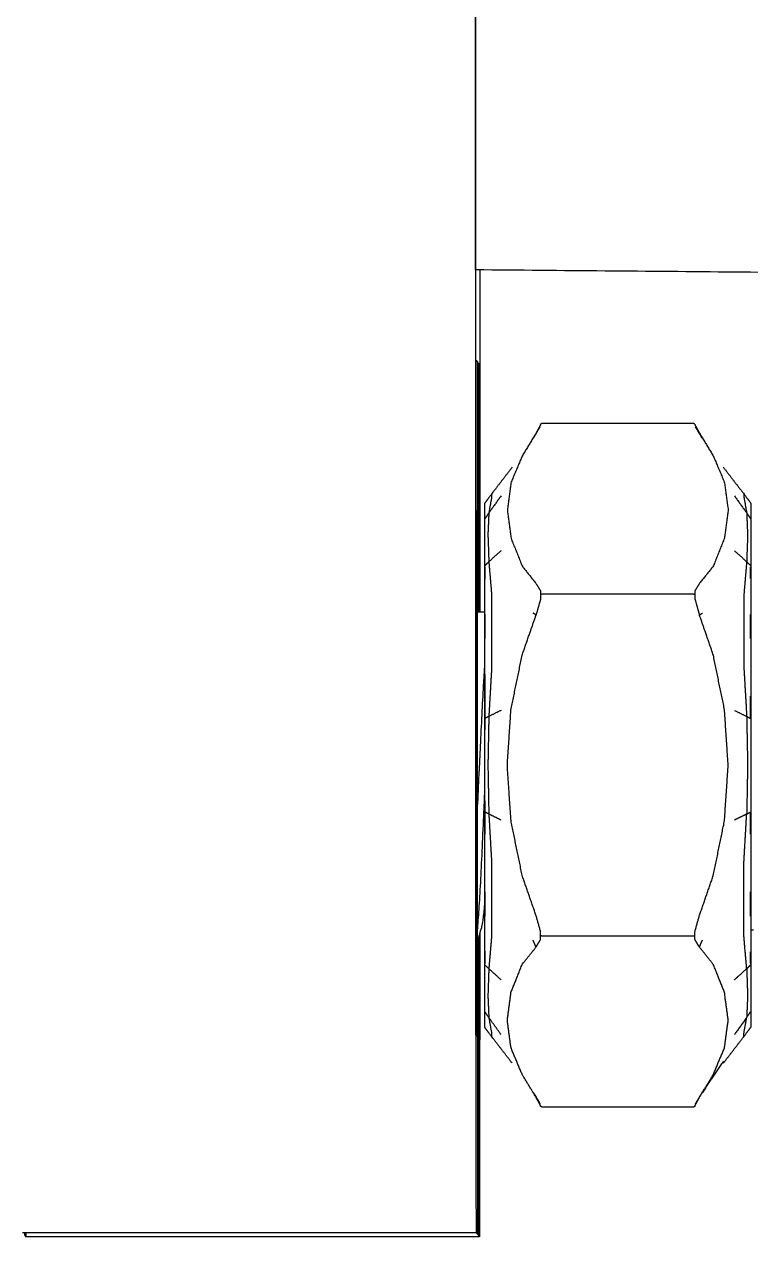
# Model space of a CAD drawing. Header units: millimetres. Extents: x 181 to 381, y 0 to 208.
# Drawn here: x 209.56 to 213.24, y 151.83 to 157.97 of the extents above; entities that cross this region are included whole.
import ezdxf

# ---------------------------------------------------------------- set-up
doc = ezdxf.new("R2010")
doc.units = ezdxf.units.MM
doc.layers.add('Make2D$可见线$曲线', color=7, linetype='Continuous', true_color=0x000000)

msp = doc.modelspace()

# ---------------------------------------------------------------- linework, layer by layer
at = {"layer": 'Make2D$可见线$曲线', "color": 18, "lineweight": -3, "true_color": 0x000000}
for points, degree in [([(211.8455, 152.8525), (211.8455, 168.1025), (211.8455, 183.3524)], 2), ([(211.8444, 157.7525), (211.8444, 168.1025), (211.8444, 178.4525)], 2), ([(211.8444, 156.7504), (211.8444, 156.7507), (211.8444, 156.8236), (211.8444, 157.0301), (211.8444, 157.3247), (211.8444, 157.5858), (211.8444, 157.7525)], 3), ([(211.8444, 156.7295), (211.8444, 156.7399), (211.8444, 156.7504)], 2), ([(222.3444, 156.6377), (217.0944, 156.6836), (211.8444, 156.7295)], 2), ([(211.8667, 156.7295), (211.8667, 155.8628), (211.8667, 154.9961)], 2), ([(211.8473, 156.2713), (211.8503, 156.2678), (211.8532, 156.2643)], 2), ([(211.8473, 152.8504), (211.8473, 154.5608), (211.8473, 156.2713)], 2), ([(211.859, 156.2574), (211.862, 156.2539), (211.8649, 156.2504)], 2), ([(211.8649, 156.2504), (211.8649, 155.6232), (211.8649, 154.9959)], 2), ([(212.1368, 155.8766), (212.1544, 155.9057), (212.1719, 155.9349)], 2), ([(212.1741, 155.9452), (212.1625, 155.9236), (212.1508, 155.902)], 2), ([(212.1741, 155.9454), (212.1741, 155.9464), (212.1741, 155.9474)], 2), ([(212.9561, 155.9474), (212.9561, 155.9463), (212.9561, 155.9452)], 2), ([(212.9561, 155.9452), (212.9677, 155.9236), (212.9793, 155.902)], 2), ([(212.9932, 155.8767), (212.9758, 155.9058), (212.9583, 155.9349)], 2), ([(211.9733, 155.3064), (211.9424, 155.2783), (211.9114, 155.2502)], 2), ([(213.2188, 155.2502), (213.1878, 155.2783), (213.1568, 155.3064)], 2), ([(211.8455, 154.9959), (211.8681, 154.9959), (211.8908, 154.9959)], 2), ([(211.9733, 153.9412), (211.9424, 153.9565), (211.9114, 153.9718)], 2), ([(213.2188, 153.9718), (213.1878, 153.9565), (213.1568, 153.9412)], 2), ([(211.8736, 153.3952), (211.8642, 153.3627), (211.8549, 153.3301), (211.8455, 153.2975)], 3), ([(213.2536, 153.3838), (213.2465, 153.3838), (213.2394, 153.3838)], 2), ([(211.8474, 153.3177), (211.8491, 153.3309), (211.8509, 153.3469), (211.8527, 153.3653)], 3), ([(211.8649, 153.3651), (211.8649, 153.0973), (211.8649, 152.8295)], 2), ([(211.8667, 153.3714), (211.8667, 153.0994), (211.8667, 152.8274)], 2), ([(211.855, 151.8412), (211.855, 152.5552), (211.855, 153.2693)], 2), ([(211.8572, 153.2667), (211.8572, 152.5527), (211.8572, 151.8387)], 2), ([(213.2188, 153.188), (213.2291, 153.1979), (213.2394, 153.2077)], 2), ([(213.2188, 152.9407), (213.2291, 152.9558), (213.2394, 152.9709)], 2), ([(211.9733, 152.854), (211.9424, 152.8973), (211.9114, 152.9407)], 2), ([(211.8455, 152.8525), (211.8455, 152.6858), (211.8456, 152.4247), (211.846, 152.1301), (211.8465, 151.9236), (211.847, 151.8507), (211.8473, 151.8504)], 3), ([(211.8532, 152.8434), (211.8503, 152.8469), (211.8473, 152.8504)], 2), ([(211.8667, 152.8274), (211.8609, 152.8274), (211.8551, 152.8274)], 2), ([(211.8649, 152.8295), (211.862, 152.833), (211.859, 152.8365)], 2), ([(213.1013, 152.7199), (213.0477, 152.6405), (212.9941, 152.5612)], 2), ([(212.137, 152.5613), (212.1544, 152.5323), (212.1719, 152.5033)], 2), ([(212.1741, 152.493), (212.1625, 152.5146), (212.1508, 152.5362)], 2), ([(212.9933, 152.5616), (212.9758, 152.5325), (212.9583, 152.5033)], 2), ([(212.1741, 152.4908), (212.1741, 152.4917), (212.1741, 152.4926)], 2), ([(212.9561, 152.493), (212.9561, 152.4919), (212.9561, 152.4908)], 2), ([(209.5474, 151.8503), (210.6973, 151.8504), (211.8473, 151.8504)], 2), ([(209.5572, 151.8503), (209.5572, 151.8445), (209.5572, 151.8387)], 2), ([(209.5649, 151.8295), (209.565, 151.8295), (209.5651, 151.8371), (209.5653, 151.8503)], 3), ([(211.8473, 151.8504), (211.8512, 151.8458), (211.855, 151.8412)], 2), ([(209.5572, 151.8387), (209.561, 151.8341), (209.5649, 151.8295)], 2), ([(211.8649, 151.8295), (210.7149, 151.8295), (209.5649, 151.8295)], 2), ([(211.8572, 151.8387), (211.8611, 151.8341), (211.8649, 151.8295)], 2)]:
    msp.add_open_spline(points, degree=degree, dxfattribs=at)
for points, weights, knots in [([(211.8532, 156.2643), (211.8536, 156.2639), (211.8537, 156.0723), (211.8538, 155.8808), (211.8536, 155.7425)], [1, 0.825231298941, 1, 0.825231298941, 1], [0, 0, 0, 0.3601108, 0.3601108, 0.7202217, 0.7202217, 0.7202217]), ([(211.8587, 155.7365), (211.8584, 155.8754), (211.8585, 156.0666), (211.8587, 156.2579), (211.859, 156.2574)], [1, 0.825231298942, 1, 0.825231298942, 1], [0, 0, 0, 0.3601108, 0.3601108, 0.7202217, 0.7202217, 0.7202217]), ([(211.855, 153.2693), (211.8538, 153.7185), (211.8542, 154.5051), (211.8546, 155.2917), (211.8561, 155.2899), (211.8569, 155.289), (211.8575, 154.9959)], [1, 0.801399286415, 1, 0.801399286415, 1, 0.909643662801, 0.954288650088], [0, 0, 0, 1.410564, 1.410564, 2.821127, 2.821127, 3.63784, 3.63784, 3.63784])]:
    msp.add_rational_spline(points, weights, degree=2, knots=knots, dxfattribs=at)
for points, degree, knots in [([(212.1508, 155.902), (212.1159, 155.8445), (212.081, 155.7871), (212.0525, 155.7197), (212.024, 155.6523), (212.0146, 155.5822), (212.0051, 155.5121), (212.0146, 155.4407), (212.024, 155.3694), (212.0525, 155.2984), (212.081, 155.2274), (212.1159, 155.1841), (212.1508, 155.1408), (212.1625, 155.1215), (212.1741, 155.1022), (212.1741, 155.0927), (212.1741, 155.0833), (212.1741, 155.0727), (212.1741, 155.0621), (212.1625, 155.0212), (212.1508, 154.9803)], 2, [0, 0, 0, 1, 1, 2, 2, 3, 3, 4, 4, 5, 5, 6, 6, 7, 7, 8, 8, 9, 9, 10, 10, 10]), ([(212.9561, 155.9474), (212.9527, 155.9495), (212.9494, 155.9516), (212.9448, 155.9516), (212.9402, 155.9516), (212.9354, 155.9516), (212.9306, 155.9516), (212.9047, 155.9516), (212.8787, 155.9516), (212.8108, 155.9516), (212.7429, 155.9516), (212.654, 155.9516), (212.5651, 155.9516), (212.4762, 155.9516), (212.3873, 155.9516), (212.3193, 155.9516), (212.2514, 155.9516), (212.2255, 155.9516), (212.1996, 155.9516), (212.1947, 155.9516), (212.1899, 155.9516), (212.1853, 155.9516), (212.1808, 155.9516), (212.1774, 155.9495), (212.1741, 155.9474)], 2, [-8, -8, -8, -7, -7, -6, -6, -5, -5, -4, -4, -3, -3, -2, -2, -1, -1, 0, 0, 1, 1, 2, 2, 3, 3, 4, 4, 4]), ([(212.9793, 155.902), (213.0143, 155.8445), (213.0492, 155.7871), (213.0777, 155.7197), (213.1061, 155.6523), (213.1156, 155.5822), (213.1251, 155.5121), (213.1156, 155.4407), (213.1061, 155.3694), (213.0777, 155.2984), (213.0492, 155.2274), (213.0143, 155.1841), (212.9793, 155.1408), (212.9677, 155.1215), (212.9561, 155.1022), (212.9561, 155.0927), (212.9561, 155.0833), (212.9561, 155.0727), (212.9561, 155.0621), (212.9677, 155.0212), (212.9793, 154.9803)], 2, [0, 0, 0, 1, 1, 2, 2, 3, 3, 4, 4, 5, 5, 6, 6, 7, 7, 8, 8, 9, 9, 10, 10, 10]), ([(212.0301, 155.7296), (211.9778, 155.6618), (211.9256, 155.594), (211.9082, 155.5708), (211.8908, 155.5475)], 2, [-1, -1, -1, 0, 0, 1, 1, 1]), ([(213.1001, 155.7296), (213.1523, 155.6618), (213.2046, 155.594), (213.222, 155.5708), (213.2394, 155.5475)], 2, [0, 0, 0, 1, 1, 2, 2, 2]), ([(211.9256, 155.594), (211.9254, 155.5852), (211.9253, 155.5763), (211.9183, 155.5369), (211.9114, 155.4975)], 2, [2, 2, 2, 3, 3, 4, 4, 4]), ([(213.2046, 155.594), (213.2047, 155.5852), (213.2049, 155.5763), (213.2118, 155.5369), (213.2188, 155.4975)], 2, [2, 2, 2, 3, 3, 4, 4, 4]), ([(211.9733, 155.5842), (211.9424, 155.5409), (211.9114, 155.4975), (211.9011, 155.4824), (211.8908, 155.4673)], 2, [0, 0, 0, 1, 1, 2, 2, 2]), ([(211.8908, 152.8907), (211.8908, 152.9006), (211.8908, 152.9105), (211.8908, 152.9407), (211.8908, 152.9709), (211.8908, 153.0216), (211.8908, 153.0723), (211.8908, 153.14), (211.8908, 153.2077), (211.8908, 153.2887), (211.8908, 153.3697), (211.8908, 153.4623), (211.8908, 153.5549), (211.8908, 153.6574), (211.8908, 153.76), (211.8908, 153.8711), (211.8908, 153.9822), (211.8908, 154.1007), (211.8908, 154.2191), (211.8908, 154.3375), (211.8908, 154.456), (211.8908, 154.5671), (211.8908, 154.6783), (211.8908, 154.7808), (211.8908, 154.8833), (211.8908, 154.9759), (211.8908, 155.0685), (211.8908, 155.1495), (211.8908, 155.2305), (211.8908, 155.2982), (211.8908, 155.3659), (211.8908, 155.4166), (211.8908, 155.4673), (211.8908, 155.4975), (211.8908, 155.5277), (211.8908, 155.5376), (211.8908, 155.5475)], 2, [19, 19, 19, 20, 20, 21, 21, 22, 22, 23, 23, 24, 24, 25, 25, 26, 26, 27, 27, 28, 28, 29, 29, 30, 30, 31, 31, 32, 32, 33, 33, 34, 34, 35, 35, 36, 36, 37, 37, 37]), ([(213.1568, 155.5842), (213.1878, 155.5409), (213.2188, 155.4975), (213.2291, 155.4824), (213.2394, 155.4673)], 2, [0, 0, 0, 1, 1, 2, 2, 2]), ([(213.2394, 155.5475), (213.2394, 155.5376), (213.2394, 155.5277), (213.2394, 155.4975), (213.2394, 155.4673), (213.2394, 155.4166), (213.2394, 155.3659), (213.2394, 155.2982), (213.2394, 155.2305), (213.2394, 155.1495), (213.2394, 155.0685), (213.2394, 154.9759), (213.2394, 154.8833), (213.2394, 154.7808), (213.2394, 154.6783), (213.2394, 154.5673), (213.2394, 154.4564)], 2, [28, 28, 28, 29, 29, 30, 30, 31, 31, 32, 32, 33, 33, 34, 34, 35, 35, 35.998238, 35.998238, 35.998238]), ([(211.9114, 155.4975), (211.9091, 155.4426), (211.9068, 155.3878), (211.9091, 155.319), (211.9114, 155.2502), (211.9011, 155.2404), (211.8908, 155.2305)], 2, [0, 0, 0, 1, 1, 2, 2, 3, 3, 3]), ([(213.2188, 155.4975), (213.2211, 155.4426), (213.2234, 155.3878), (213.2211, 155.319), (213.2188, 155.2502), (213.2291, 155.2404), (213.2394, 155.2305)], 2, [0, 0, 0, 1, 1, 2, 2, 3, 3, 3]), ([(211.8911, 155.2253), (211.8913, 155.2179), (211.8915, 155.2104), (211.8917, 155.1875), (211.892, 155.1646), (211.892, 155.1632), (211.892, 155.1619)], 2, [51, 51, 51, 52, 52, 53, 53, 53.034638, 53.034638, 53.034638]), ([(211.9114, 155.2502), (211.9183, 155.169), (211.9253, 155.0878), (211.9254, 154.9972), (211.9256, 154.9066), (211.9254, 154.8071), (211.9253, 154.7076), (211.9183, 154.587), (211.9114, 154.4664)], 2, [0, 0, 0, 1, 1, 2, 2, 3, 3, 4, 4, 4]), ([(213.2188, 155.2502), (213.2118, 155.169), (213.2049, 155.0878), (213.2047, 154.9972), (213.2046, 154.9066), (213.2047, 154.8071), (213.2049, 154.7076), (213.2118, 154.587), (213.2188, 154.4664)], 2, [0, 0, 0, 1, 1, 2, 2, 3, 3, 4, 4, 4]), ([(213.2382, 155.1649), (213.2384, 155.1876), (213.2387, 155.2104), (213.2389, 155.2179), (213.239, 155.2253)], 2, [12.005687, 12.005687, 12.005687, 13, 13, 14, 14, 14]), ([(212.9561, 155.0833), (212.9527, 155.0843), (212.9494, 155.0853), (212.9448, 155.0853), (212.9402, 155.0853), (212.9354, 155.0853), (212.9306, 155.0853), (212.9047, 155.0853), (212.8787, 155.0853), (212.8108, 155.0853), (212.7429, 155.0853), (212.654, 155.0853), (212.5651, 155.0853), (212.4762, 155.0853), (212.3873, 155.0853), (212.3193, 155.0853), (212.2514, 155.0853), (212.2255, 155.0853), (212.1996, 155.0853), (212.1947, 155.0853), (212.1899, 155.0853), (212.1853, 155.0853), (212.1808, 155.0853), (212.1774, 155.0843), (212.1741, 155.0833)], 2, [0, 0, 0, 1, 1, 2, 2, 3, 3, 4, 4, 5, 5, 6, 6, 7, 7, 8, 8, 9, 9, 10, 10, 11, 11, 12, 12, 12]), ([(211.892, 154.9842), (211.892, 154.9839), (211.892, 154.9837), (211.8917, 154.9226), (211.8915, 154.8614), (211.8915, 154.8614), (211.8915, 154.8614)], 2, [54.994777, 54.994777, 54.994777, 55, 55, 56, 56, 56.000013, 56.000013, 56.000013]), ([(212.1508, 153.2974), (212.1625, 153.3167), (212.1741, 153.336), (212.1741, 153.3455), (212.1741, 153.355), (212.1741, 153.3655), (212.1741, 153.3761), (212.1625, 153.417), (212.1508, 153.4579), (212.1159, 153.5586), (212.081, 153.6593), (212.0525, 153.7978), (212.024, 153.9362), (212.0146, 154.0776), (212.0051, 154.2191), (212.0146, 154.3606), (212.024, 154.502), (212.0525, 154.6404), (212.081, 154.7789), (212.1159, 154.8796), (212.1508, 154.9803), (212.1435, 154.9851), (212.1361, 154.9898)], 2, [0, 0, 0, 1, 1, 2, 2, 3, 3, 4, 4, 5, 5, 6, 6, 7, 7, 8, 8, 9, 9, 10, 10, 11, 11, 11]), ([(212.9793, 153.2974), (212.9677, 153.3167), (212.9561, 153.336), (212.9561, 153.3455), (212.9561, 153.355), (212.9561, 153.3655), (212.9561, 153.3761), (212.9677, 153.417), (212.9793, 153.4579), (213.0143, 153.5586), (213.0492, 153.6593), (213.0777, 153.7978), (213.1061, 153.9362), (213.1156, 154.0776), (213.1251, 154.2191), (213.1156, 154.3606), (213.1061, 154.502), (213.0777, 154.6404), (213.0492, 154.7789), (213.0143, 154.8796), (212.9793, 154.9803), (212.9867, 154.9851), (212.9941, 154.9898)], 2, [0, 0, 0, 1, 1, 2, 2, 3, 3, 4, 4, 5, 5, 6, 6, 7, 7, 8, 8, 9, 9, 10, 10, 11, 11, 11]), ([(213.2387, 154.8614), (213.2387, 154.8614), (213.2387, 154.8614), (213.2384, 154.9224), (213.2382, 154.9833)], 2, [8.9999865, 8.9999865, 8.9999865, 9, 9, 9.9965709, 9.9965709, 9.9965709]), ([(211.8473, 153.8633), (211.8498, 153.9102), (211.8522, 153.9589), (211.8547, 154.0089), (211.8573, 154.0625), (211.8599, 154.1172), (211.8625, 154.1722), (211.8629, 154.1788), (211.8632, 154.1853), (211.8635, 154.1919), (211.8658, 154.2402), (211.8681, 154.2884), (211.8704, 154.336), (211.873, 154.3901), (211.8756, 154.443), (211.8783, 154.494), (211.8809, 154.545), (211.8835, 154.5937), (211.8861, 154.6394), (211.8877, 154.6665), (211.8892, 154.6924), (211.8908, 154.7169)], 3, [4.308921, 4.308921, 4.308921, 4.308921, 4.500145, 4.500145, 4.500145, 4.705309, 4.705309, 4.705309, 4.729705, 4.729705, 4.729705, 4.909939, 4.909939, 4.909939, 5.115138, 5.115138, 5.115138, 5.320522, 5.320522, 5.320522, 5.442463, 5.442463, 5.442463, 5.442463]), ([(211.8912, 154.6783), (211.8913, 154.6232), (211.8915, 154.5681), (211.8917, 154.484), (211.892, 154.4), (211.892, 154.3999), (211.892, 154.3998)], 2, [57.284818, 57.284818, 57.284818, 58, 58, 59, 59, 59.001115, 59.001115, 59.001115]), ([(213.2383, 154.4565), (213.2385, 154.5123), (213.2387, 154.5681), (213.2387, 154.5681), (213.2387, 154.5681)], 2, [6.336125, 6.336125, 6.336125, 7, 7, 7.0000106, 7.0000106, 7.0000106]), ([(211.9733, 154.497), (211.9424, 154.4817), (211.9114, 154.4664), (211.9011, 154.4612), (211.8908, 154.456)], 2, [0, 0, 0, 1, 1, 2, 2, 2]), ([(213.1568, 154.497), (213.1878, 154.4817), (213.2188, 154.4664), (213.2291, 154.4612), (213.2394, 154.456)], 2, [0, 0, 0, 1, 1, 2, 2, 2]), ([(211.9114, 154.4664), (211.9091, 154.3427), (211.9068, 154.2191), (211.9091, 154.0955), (211.9114, 153.9718), (211.9011, 153.977), (211.8908, 153.9822)], 2, [0, 0, 0, 1, 1, 2, 2, 3, 3, 3]), ([(213.2188, 154.4664), (213.2211, 154.3427), (213.2234, 154.2191), (213.2211, 154.0955), (213.2188, 153.9718), (213.2291, 153.977), (213.2394, 153.9822)], 2, [0, 0, 0, 1, 1, 2, 2, 3, 3, 3]), ([(213.2394, 154.4557), (213.2394, 154.3374), (213.2394, 154.2191), (213.2394, 154.1007), (213.2394, 153.9822), (213.2394, 153.8711), (213.2394, 153.76), (213.2394, 153.6574), (213.2394, 153.5549), (213.2394, 153.4623), (213.2394, 153.3697), (213.2394, 153.2887), (213.2394, 153.2077), (213.2394, 153.14), (213.2394, 153.0723), (213.2394, 153.0216), (213.2394, 152.9709), (213.2394, 152.9407), (213.2394, 152.9105), (213.2394, 152.9006), (213.2394, 152.8907)], 2, [36.00109, 36.00109, 36.00109, 37, 37, 38, 38, 39, 39, 40, 40, 41, 41, 42, 42, 43, 43, 44, 44, 45, 45, 46, 46, 46]), ([(211.8548, 153.3888), (211.8549, 153.3907), (211.8577, 153.4237), (211.8632, 153.5), (211.8711, 153.6399), (211.879, 153.8027), (211.8855, 153.9516), (211.8895, 154.0439), (211.8908, 154.0746)], 3, [52.4064761, 52.4064761, 52.4064761, 52.4064761, 52.419177, 52.6239402, 52.8287021, 53.0334636, 53.2382261, 53.3390315, 53.3390315, 53.3390315, 53.3390315]), ([(211.892, 154.0385), (211.892, 154.0383), (211.892, 154.0382), (211.8917, 153.9542), (211.8915, 153.8701), (211.8915, 153.8701), (211.8915, 153.8701)], 2, [60.998316, 60.998316, 60.998316, 61, 61, 62, 62, 62.000011, 62.000011, 62.000011]), ([(211.9114, 153.9718), (211.9183, 153.8512), (211.9253, 153.7306), (211.9254, 153.6311), (211.9256, 153.5316), (211.9254, 153.441), (211.9253, 153.3504), (211.9183, 153.2692), (211.9114, 153.188)], 2, [0, 0, 0, 1, 1, 2, 2, 3, 3, 4, 4, 4]), ([(213.1568, 153.1318), (213.1878, 153.1599), (213.2188, 153.188), (213.2118, 153.2692), (213.2049, 153.3504), (213.2047, 153.441), (213.2046, 153.5316), (213.2047, 153.6311), (213.2049, 153.7306), (213.2118, 153.8512), (213.2188, 153.9718)], 2, [0, 0, 0, 1, 1, 2, 2, 3, 3, 4, 4, 5, 5, 5]), ([(213.2387, 153.8701), (213.2387, 153.8701), (213.2387, 153.8701), (213.2385, 153.926), (213.2383, 153.9818)], 2, [2.9999894, 2.9999894, 2.9999894, 3, 3, 3.6647077, 3.6647077, 3.6647077]), ([(211.8915, 153.5768), (211.8915, 153.5768), (211.8915, 153.5768), (211.8917, 153.5156), (211.892, 153.4545), (211.892, 153.4544), (211.892, 153.4543)], 2, [63.999987, 63.999987, 63.999987, 64, 64, 65, 65, 65.00253, 65.00253, 65.00253]), ([(213.2382, 153.4545), (213.2384, 153.5156), (213.2387, 153.5768), (213.2387, 153.5768), (213.2387, 153.5768)], 2, [0, 0, 0, 1, 1, 1.000014, 1.000014, 1.000014]), ([(211.8916, 153.5408), (211.8902, 153.5235), (211.8888, 153.5075), (211.8874, 153.4928), (211.8848, 153.4652), (211.8821, 153.4425), (211.8795, 153.4251), (211.8775, 153.4121), (211.8755, 153.4021), (211.8736, 153.3952)], 3, [2.5184332, 2.5184332, 2.5184332, 2.5184332, 2.6274638, 2.6274638, 2.6274638, 2.8327733, 2.8327733, 2.8327733, 2.9863895, 2.9863895, 2.9863895, 2.9863895]), ([(212.1508, 152.5362), (212.1159, 152.5937), (212.081, 152.6511), (212.0525, 152.7185), (212.024, 152.7859), (212.0146, 152.856), (212.0051, 152.9261), (212.0146, 152.9975), (212.024, 153.0688), (212.0525, 153.1398), (212.081, 153.2108), (212.1159, 153.2541), (212.1508, 153.2974), (212.1435, 153.3147), (212.1361, 153.3319)], 2, [0, 0, 0, 1, 1, 2, 2, 3, 3, 4, 4, 5, 5, 6, 6, 7, 7, 7]), ([(212.9561, 153.355), (212.9527, 153.3539), (212.9494, 153.3529), (212.9448, 153.3529), (212.9402, 153.3529), (212.9354, 153.3529), (212.9306, 153.3529), (212.9047, 153.3529), (212.8787, 153.3529), (212.8108, 153.3529), (212.7429, 153.3529), (212.654, 153.3529), (212.5651, 153.3529), (212.4762, 153.3529), (212.3873, 153.3529), (212.3193, 153.3529), (212.2514, 153.3529), (212.2255, 153.3529), (212.1996, 153.3529), (212.1947, 153.3529), (212.1899, 153.3529), (212.1853, 153.3529), (212.1808, 153.3529), (212.1774, 153.3539), (212.1741, 153.355)], 2, [0, 0, 0, 1, 1, 2, 2, 3, 3, 4, 4, 5, 5, 6, 6, 7, 7, 8, 8, 9, 9, 10, 10, 11, 11, 12, 12, 12]), ([(212.9793, 152.5362), (213.0143, 152.5937), (213.0492, 152.6511), (213.0777, 152.7185), (213.1061, 152.7859), (213.1156, 152.856), (213.1251, 152.9261), (213.1156, 152.9975), (213.1061, 153.0688), (213.0777, 153.1398), (213.0492, 153.2108), (213.0143, 153.2541), (212.9793, 153.2974), (212.9867, 153.3147), (212.9941, 153.3319)], 2, [0, 0, 0, 1, 1, 2, 2, 3, 3, 4, 4, 5, 5, 6, 6, 7, 7, 7]), ([(211.892, 153.2764), (211.892, 153.275), (211.892, 153.2736), (211.8917, 153.2507), (211.8915, 153.2278), (211.8913, 153.2203), (211.8911, 153.2129)], 2, [66.964161, 66.964161, 66.964161, 67, 67, 68, 68, 69, 69, 69]), ([(213.239, 153.2129), (213.2389, 153.2203), (213.2387, 153.2278), (213.2384, 153.2507), (213.2382, 153.2736), (213.2382, 153.2737), (213.2382, 153.2739)], 2, [80, 80, 80, 81, 81, 82, 82, 82.003224, 82.003224, 82.003224]), ([(211.9733, 153.1318), (211.9424, 153.1599), (211.9114, 153.188), (211.9011, 153.1979), (211.8908, 153.2077)], 2, [0, 0, 0, 1, 1, 2, 2, 2]), ([(211.9114, 153.188), (211.9091, 153.1192), (211.9068, 153.0504), (211.9091, 152.9956), (211.9114, 152.9407), (211.9011, 152.9558), (211.8908, 152.9709)], 2, [0, 0, 0, 1, 1, 2, 2, 3, 3, 3]), ([(213.2188, 153.188), (213.2211, 153.1192), (213.2234, 153.0504), (213.2211, 152.9956), (213.2188, 152.9407)], 2, [0, 0, 0, 1, 1, 2, 2, 2]), ([(212.0301, 152.7086), (211.9778, 152.7764), (211.9256, 152.8442), (211.9082, 152.8674), (211.8908, 152.8907)], 2, [-1, -1, -1, 0, 0, 1, 1, 1]), ([(211.9114, 152.9407), (211.9183, 152.9013), (211.9253, 152.8619), (211.9254, 152.853), (211.9256, 152.8442)], 2, [0, 0, 0, 1, 1, 2, 2, 2]), ([(213.1001, 152.7086), (213.1523, 152.7764), (213.2046, 152.8442), (213.222, 152.8674), (213.2394, 152.8907)], 2, [0, 0, 0, 1, 1, 2, 2, 2]), ([(213.2046, 152.8442), (213.2047, 152.853), (213.2049, 152.8619), (213.2118, 152.9013), (213.2188, 152.9407), (213.1878, 152.8973), (213.1568, 152.854)], 2, [2, 2, 2, 3, 3, 4, 4, 5, 5, 5]), ([(211.8649, 151.8295), (211.8652, 151.8295), (211.8657, 151.9012), (211.8662, 152.1061), (211.8666, 152.3999), (211.8667, 152.6607), (211.8667, 152.8274)], 3, [-1.591387, -1.591387, -1.591387, -1.591387, -1.194814, -0.796543, -0.398271, 0, 0, 0, 0]), ([(212.9561, 152.493), (212.9677, 152.5146), (212.9793, 152.5362), (212.9794, 152.5363), (212.9794, 152.5363)], 2, [-1, -1, -1, 0, 0, 0.0022, 0.0022, 0.0022]), ([(212.9561, 152.4908), (212.9527, 152.4887), (212.9494, 152.4866), (212.9448, 152.4866), (212.9402, 152.4866), (212.9354, 152.4866), (212.9306, 152.4866), (212.9047, 152.4866), (212.8787, 152.4866), (212.8108, 152.4866), (212.7429, 152.4866), (212.654, 152.4866), (212.5651, 152.4866), (212.4762, 152.4866), (212.3873, 152.4866), (212.3193, 152.4866), (212.2514, 152.4866), (212.2255, 152.4866), (212.1996, 152.4866), (212.1947, 152.4866), (212.1899, 152.4866), (212.1853, 152.4866), (212.1808, 152.4866), (212.1774, 152.4887), (212.1741, 152.4908)], 2, [-8, -8, -8, -7, -7, -6, -6, -5, -5, -4, -4, -3, -3, -2, -2, -1, -1, 0, 0, 1, 1, 2, 2, 3, 3, 4, 4, 4])]:
    msp.add_open_spline(points, degree=degree, knots=knots, dxfattribs=at)
for points, weights in [([(211.8536, 155.7425), (211.8509, 154.3875), (211.8532, 152.8434)], [1, 0.722016968481, 1]), ([(211.8596, 154.9959), (211.8593, 155.4234), (211.8587, 155.7365)], [0.884909134254, 0.918645170241, 1]), ([(211.8574, 153.3388), (211.8573, 153.3), (211.8572, 153.2667)], [0.958389738333, 0.977460322057, 1]), ([(211.859, 152.8365), (211.8594, 153.0686), (211.8596, 153.3465)], [1, 0.945124523286, 0.911914526858])]:
    msp.add_rational_spline(points, weights, degree=2, dxfattribs=at)

doc.saveas('drawing.dxf')
